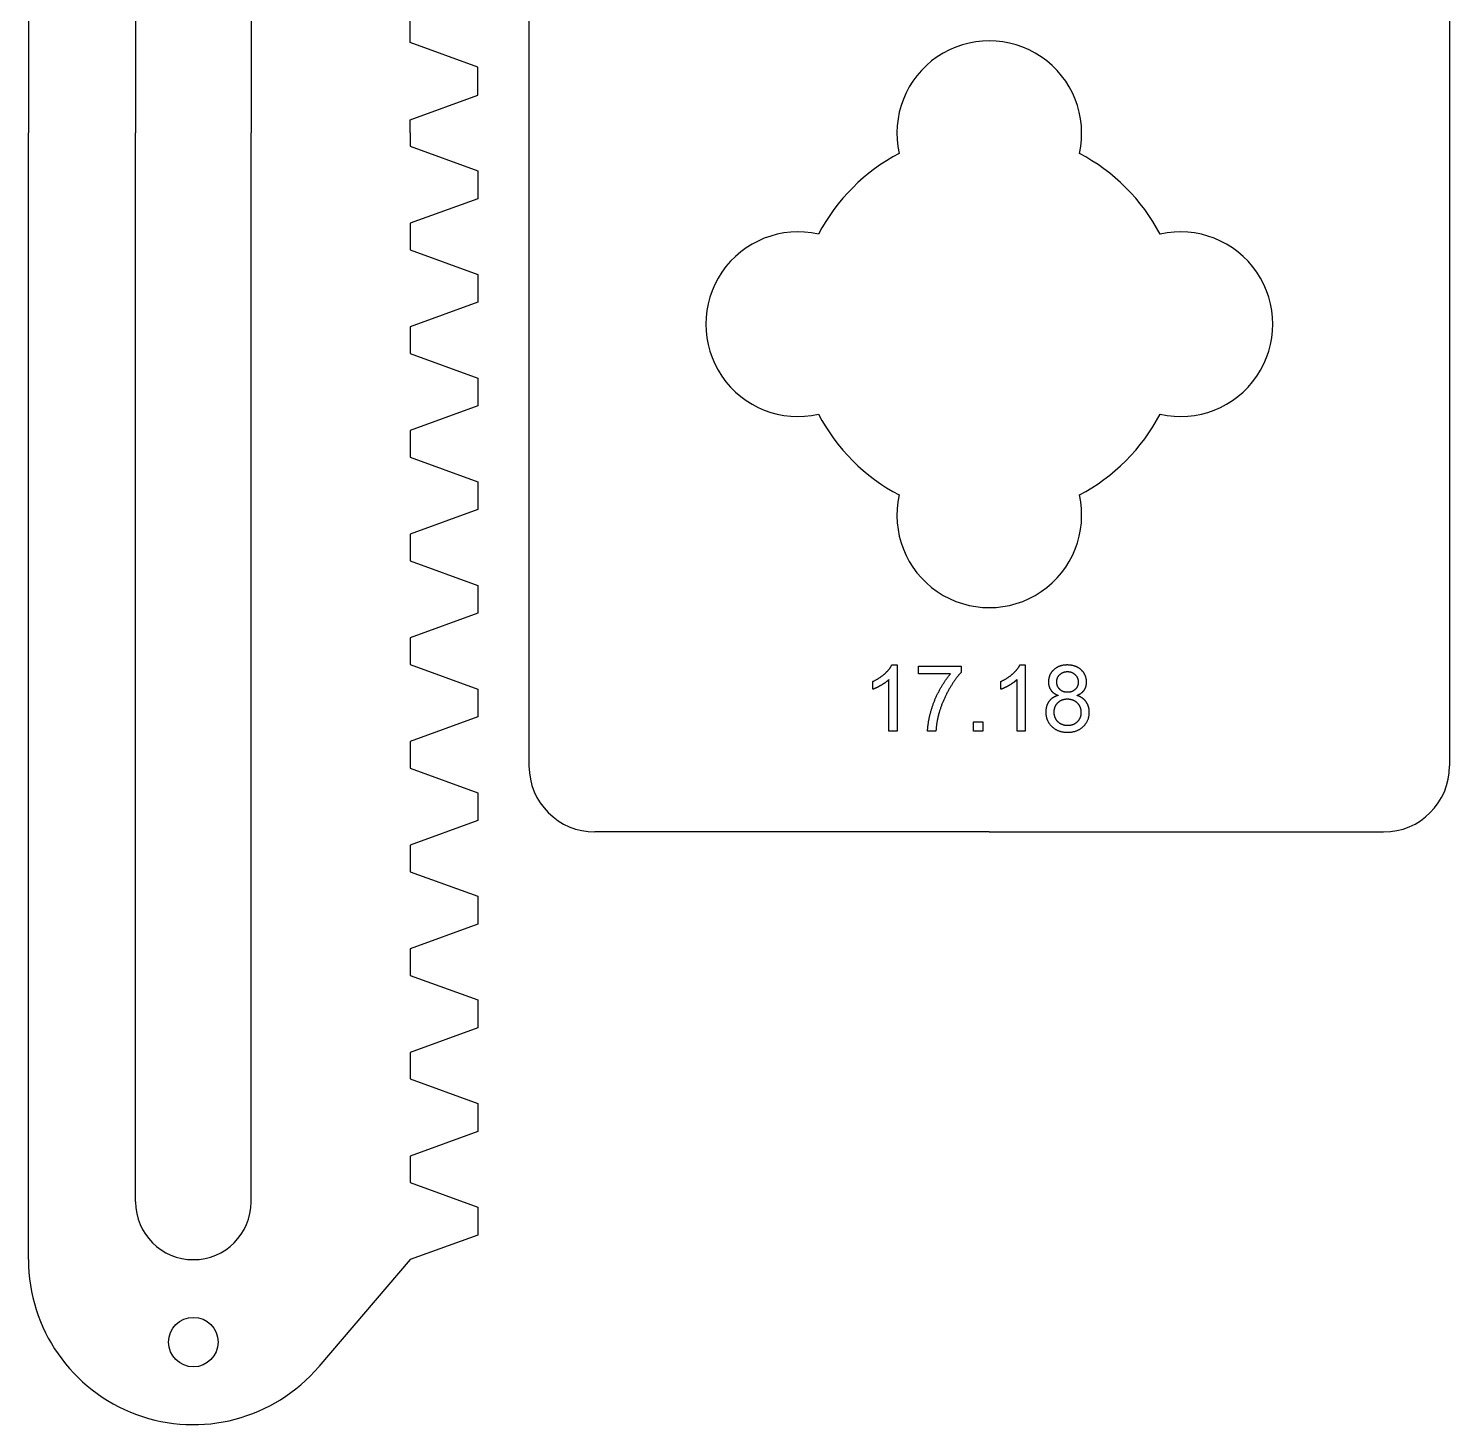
# Model space of a CAD drawing. Header units: millimetres. Extents: x 10 to 192, y -91 to 170.
# Drawn here: x 57.18 to 100.25, y 92.14 to 134.47 of the extents above; entities that cross this region are included whole.
import ezdxf

# ---------------------------------------------------------------- set-up
doc = ezdxf.new("R2010")
doc.units = ezdxf.units.MM
doc.layers.add('Sketch plane 01', color=7, linetype='Continuous')

msp = doc.modelspace()

# ---------------------------------------------------------------- linework, layer by layer
at = {"layer": 'Sketch plane 01'}
for p, q in [((57.179, 165.451), (57.179, 131.296)), ((60.429, 159.3), (60.429, 131.296)), ((63.929, 158), (63.929, 131.296)), ((72.35, 140.843), (72.35, 112.107)), ((100.25, 140.797), (100.25, 112.107)), ((68.75, 134.035), (68.75, 134.841)), ((70.8, 133.289), (68.75, 134.035)), ((70.8, 132.446), (70.8, 133.289)), ((68.75, 131.7), (70.8, 132.446)), ((68.75, 131.296), (68.75, 131.7)), ((57.179, 97.142), (57.179, 131.296)), ((60.429, 103.293), (60.429, 131.296)), ((63.929, 104.593), (63.929, 131.296)), ((68.75, 131.296), (68.75, 130.893)), ((68.75, 130.893), (70.8, 130.147)), ((70.8, 130.147), (70.8, 129.304)), ((70.8, 129.304), (68.75, 128.558)), ((68.75, 128.558), (68.75, 127.752)), ((68.75, 127.752), (70.8, 127.006)), ((70.8, 127.006), (70.8, 126.163)), ((70.8, 126.163), (68.75, 125.417)), ((68.75, 125.417), (68.75, 124.61)), ((68.75, 124.61), (70.8, 123.864)), ((70.8, 123.864), (70.8, 123.021)), ((70.8, 123.021), (68.75, 122.275)), ((68.75, 122.275), (68.75, 121.468)), ((68.75, 121.468), (70.8, 120.722)), ((70.8, 120.722), (70.8, 119.879)), ((70.8, 119.879), (68.75, 119.133)), ((68.75, 119.133), (68.75, 118.327)), ((68.75, 118.327), (70.8, 117.581)), ((70.8, 117.581), (70.8, 116.738)), ((70.8, 116.738), (68.75, 115.992)), ((68.75, 115.992), (68.75, 115.185)), ((68.75, 115.185), (70.8, 114.439)), ((83.347, 115.169), (83.505, 115.169)), ((83.505, 115.169), (83.505, 113.163)), ((84.15, 114.9), (84.15, 115.135)), ((84.15, 115.135), (85.444, 115.135)), ((85.444, 115.135), (85.444, 114.945)), ((87.229, 115.169), (87.387, 115.169)), ((87.387, 115.169), (87.387, 113.163)), ((82.769, 114.431), (82.769, 114.668)), ((83.26, 113.163), (83.26, 114.726)), ((85.129, 114.9), (84.15, 114.9)), ((86.651, 114.431), (86.651, 114.668)), ((87.141, 113.163), (87.141, 114.726)), ((70.8, 114.439), (70.8, 113.596)), ((70.8, 113.596), (68.75, 112.85)), ((85.824, 113.442), (86.104, 113.442)), ((85.824, 113.163), (85.824, 113.442)), ((86.104, 113.442), (86.104, 113.163)), ((68.75, 112.85), (68.75, 112.044)), ((83.505, 113.163), (83.26, 113.163)), ((84.682, 113.163), (84.43, 113.163)), ((86.104, 113.163), (85.824, 113.163)), ((87.387, 113.163), (87.141, 113.163)), ((68.75, 112.044), (70.8, 111.298)), ((70.8, 111.298), (70.8, 110.455)), ((70.8, 110.455), (68.75, 109.709)), ((86.3, 110.107), (74.35, 110.107)), ((86.3, 110.107), (98.25, 110.107)), ((68.75, 109.709), (68.75, 108.902)), ((68.75, 108.902), (70.8, 108.156)), ((70.8, 108.156), (70.8, 107.313)), ((70.8, 107.313), (68.75, 106.567)), ((68.75, 106.567), (68.75, 105.76)), ((68.75, 105.76), (70.8, 105.014)), ((70.8, 105.014), (70.8, 104.171)), ((63.929, 98.892), (63.929, 104.593)), ((70.8, 104.171), (68.75, 103.425)), ((68.75, 103.425), (68.75, 102.619)), ((60.429, 98.892), (60.429, 103.293)), ((68.75, 102.619), (70.8, 101.873)), ((70.8, 101.873), (70.8, 101.03)), ((70.8, 101.03), (68.75, 100.284)), ((68.75, 100.284), (68.75, 99.477)), ((68.75, 99.477), (70.8, 98.731)), ((70.8, 98.731), (70.8, 97.888)), ((70.8, 97.888), (68.75, 97.142)), ((68.75, 97.142), (65.984, 93.898))]:
    msp.add_line(p, q, dxfattribs=at)
msp.add_circle((62.179, 94.642), 0.75, dxfattribs=at)
for centre, radius, start, end in [((86.3, 131.293), 2.799, 347.2881, 192.7119), ((86.3, 125.5), 5.853, 117.8075, 152.1925), ((86.3, 125.5), 5.853, 27.8075, 62.1925), ((80.507, 125.5), 2.799, 77.2881, 282.7119), ((92.093, 125.5), 2.799, 257.2881, 102.7119), ((86.3, 125.5), 5.853, 207.8075, 242.1925), ((86.3, 125.5), 5.853, 297.8075, 332.1925), ((86.3, 119.707), 2.799, 167.2881, 12.7119), ((74.35, 112.107), 2, 180, 270), ((98.25, 112.107), 2, 270, 0), ((62.179, 98.892), 1.75, 180, 0), ((62.179, 97.142), 5, 180, 319.5474)]:
    msp.add_arc(centre, radius, start, end, dxfattribs=at)
for points, knots in [([(82.769, 114.668), (82.975, 114.765), (83.129, 114.902), (83.283, 115.04), (83.347, 115.169)], [0, 0, 0, 0.5, 0.5, 1, 1, 1]), ([(86.651, 114.668), (86.857, 114.765), (87.011, 114.902), (87.165, 115.04), (87.229, 115.169)], [0, 0, 0, 0.5, 0.5, 1, 1, 1]), ([(88.093, 114.654), (88.093, 114.872), (88.25, 115.021), (88.407, 115.169), (88.667, 115.169), (88.929, 115.169), (89.088, 115.017), (89.248, 114.865), (89.248, 114.647), (89.248, 114.508), (89.175, 114.405), (89.102, 114.302), (88.953, 114.246), (89.137, 114.187), (89.233, 114.053), (89.33, 113.919), (89.33, 113.734), (89.33, 113.478), (89.148, 113.303), (88.967, 113.129), (88.671, 113.129), (88.375, 113.129), (88.194, 113.304), (88.013, 113.479), (88.013, 113.741), (88.013, 113.936), (88.111, 114.067), (88.21, 114.199), (88.393, 114.246), (88.24, 114.302), (88.167, 114.406), (88.093, 114.51), (88.093, 114.654)], [0, 0, 0, 0.070573, 0.070573, 0.141147, 0.141147, 0.21209, 0.21209, 0.283033, 0.283033, 0.328259, 0.328259, 0.373485, 0.373485, 0.428627, 0.428627, 0.48377, 0.48377, 0.559996, 0.559996, 0.636221, 0.636221, 0.712447, 0.712447, 0.788673, 0.788673, 0.845446, 0.845446, 0.902218, 0.902218, 0.951109, 0.951109, 1, 1, 1]), ([(83.26, 114.726), (83.171, 114.642), (83.028, 114.557), (82.884, 114.473), (82.769, 114.431)], [0, 0, 0, 0.5, 0.5, 1, 1, 1]), ([(84.43, 113.163), (84.434, 113.399), (84.523, 113.733), (84.611, 114.067), (84.777, 114.377), (84.942, 114.687), (85.129, 114.9)], [0, 0, 0, 0.333333, 0.333333, 0.666667, 0.666667, 1, 1, 1]), ([(85.444, 114.945), (85.253, 114.741), (85.066, 114.405), (84.878, 114.068), (84.776, 113.712), (84.702, 113.461), (84.682, 113.163)], [0, 0, 0, 0.36953, 0.36953, 0.739061, 0.739061, 1, 1, 1]), ([(87.141, 114.726), (87.053, 114.642), (86.909, 114.557), (86.765, 114.473), (86.651, 114.431)], [0, 0, 0, 0.5, 0.5, 1, 1, 1]), ([(88.672, 114.341), (88.814, 114.341), (88.905, 114.43), (88.996, 114.519), (88.996, 114.649), (88.996, 114.784), (88.902, 114.876), (88.809, 114.968), (88.67, 114.968), (88.529, 114.968), (88.437, 114.878), (88.344, 114.788), (88.344, 114.662), (88.344, 114.521), (88.435, 114.431), (88.527, 114.341), (88.672, 114.341)], [0, 0, 0, 0.116713, 0.116713, 0.233426, 0.233426, 0.355054, 0.355054, 0.476681, 0.476681, 0.599501, 0.599501, 0.72232, 0.72232, 0.86116, 0.86116, 1, 1, 1]), ([(88.463, 113.384), (88.561, 113.33), (88.674, 113.33), (88.85, 113.33), (88.964, 113.443), (89.079, 113.557), (89.079, 113.731), (89.079, 113.908), (88.961, 114.024), (88.843, 114.14), (88.666, 114.14), (88.493, 114.14), (88.379, 114.026), (88.265, 113.911), (88.265, 113.739), (88.265, 113.634), (88.315, 113.536), (88.364, 113.438), (88.463, 113.384)], [0, 0, 0, 0.081737, 0.081737, 0.208774, 0.208774, 0.335812, 0.335812, 0.464834, 0.464834, 0.593856, 0.593856, 0.719901, 0.719901, 0.845945, 0.845945, 0.922973, 0.922973, 1, 1, 1])]:
    msp.add_open_spline(points, degree=2, knots=knots, dxfattribs=at)

doc.saveas('drawing.dxf')
